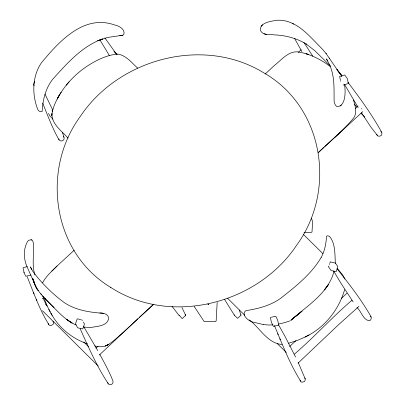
<?xml version="1.0" encoding="UTF-8"?>
<svg xmlns="http://www.w3.org/2000/svg" width="405" height="405" viewBox="0 0 405 405"><rect width="100%" height="100%" fill="white"/><g stroke="black" fill="none" stroke-linecap="round" stroke-linejoin="round"><path stroke-width="0.61" d="M335.325 263.306C334.839 254.568 335.507 242.975 329.321 236.191C328.339 236.14 326.546 235.077 326.476 236.798C326.055 243.982 324.668 251.186 321.125 257.534L321.094 257.6M217.176 302.398L216.169 320.644L215.895 321.362L215.212 321.58L204.16 321.529L194.208 306.514M334.024 271.294C328.333 293.357 307.051 305.826 291.094 320.036L295.863 316.037L290.851 320.487M344.675 289.54C338.843 309.926 324.39 327.934 305.102 337.031L309.076 334.94M328.663 266.804L328.911 266.019M329.933 262.875L330.191 262.096M329.422 264.45L329.695 263.604M34.678 81.218L33.585 84.518L34.091 85.749M42.606 282.827C45.947 276.21 51.805 271.365 56.908 266.151L74.171 250.265M77.228 318.851L75.507 323.777L77.618 327.807L82.772 328.946L84.442 324.061L83.425 322.031M341.911 76.145L341.035 74.439L336.869 69.498L340.099 73.897L325.929 53.328L321.924 48.651C309.501 36.42 296.506 19.197 277.04 20.25L276.959 20.255C271.391 21.273 259.023 22.432 260.552 30.689C263.118 35.837 269.933 34.147 274.544 34.896C285.697 35.346 296.819 38.242 306.362 44.135L306.028 43.902L314.943 50.787L330.455 66.101M61.216 92.148C56.705 99.266 52.635 107.077 51.764 115.572L51.941 113.557C51.359 124.127 61.914 130.936 68.06 138.171M327.827 60.973L326.415 58.872L328.966 63.6C334.94 75.36 333.933 88.685 334.11 101.417C334.464 103.305 335.274 105.74 337.092 106.631C346.224 106.424 345.581 90.011 344.478 84.306M321.125 257.534C311.237 274.317 295.417 286.684 280.306 298.566C270.125 305.704 257.995 308.807 245.886 310.64C240.145 314.523 249.718 322.258 253.859 322.279L263.285 324.547M59.044 95.681C68.521 79.486 83.334 66.547 100.399 58.826C105.928 56.351 111.851 54.432 117.926 54.098C126.264 55.424 131.696 62.891 137.715 68.111M69.078 81.861L66.248 85.161M179.187 315.267L182.245 318.568L185.723 315.373L181.946 307.592M362.814 111.623L324.785 146.504M57.019 266.044L51.875 271.082M298.283 52.417L301.153 49.693M355.479 108.413L357.924 106.1M318.335 152.7C329.948 141.446 342.589 131.149 353.033 118.751C357.691 113.354 355.15 106.085 353.519 100.045M261.184 26.138L262.531 24.847M137.953 318.674L99.321 355.043M341.369 105.027L340.296 106.044M334.758 137.356L340.327 132.116M234.692 314.842L234.48 315.338L237.553 318.32L240.975 315.277L239.325 310.058M265.179 74.024L274.458 65.418C281.283 60.208 287.702 51.567 297.103 51.805C301.026 52.432 304.95 53.192 308.681 54.604L306.043 53.728C314.68 56.472 322.805 60.811 329.979 66.339M139.335 317.373L153.49 304.342M94.821 345.956C99.539 347.131 104.718 347.363 108.823 344.27L105.437 346.012L108.773 344.301L112.97 341.273L123.171 332.485M346.862 293.311L341.395 298.404M298.019 363.148L338.529 324.749L358.967 306.347M153.819 304.175L123.074 332.571M295.959 340.625L289.59 346.523M318.75 152.032L323.853 147.344M95.879 348.143L98.061 346.204M351.98 300.252C331.953 317.292 314.422 337.006 294.44 354.097M42.55 298.637L43.694 297.66M305.157 337L297.533 340.377L288.674 343.232M122.366 35.281L123.697 34.754C125.849 29.56 118.964 25.626 114.661 24.994C83.744 13.892 58.806 41.786 41.234 63.058L41.209 63.109C32.243 76.54 31.929 94.178 37.579 108.94C38.126 110.955 40.1 112.094 42.11 111.583C42.798 100.02 45.502 88.047 53.111 78.762C67.311 63.185 82.159 46.155 102.576 38.92L97.691 40.778L107.492 37.468L122.366 35.281L119.738 35.655M290.071 320.851L284.847 322.588L278.6 324.061M270.899 317.383L270.388 317.616L271.421 322.324L273.36 326.395L278.68 325.073L277.688 320.173L275.775 316.199L271.411 317.247M30.917 275.01L25.763 276.286L24.138 272.843L23.009 267.771L27.322 266.611M34.881 274.894C31.641 264.678 34.182 253.981 33.585 243.567C33.023 242.286 32.835 239.461 30.841 239.866C27.241 239.517 26.533 243.866 25.49 246.336C23.232 253.495 24.416 261.281 27.575 267.978L34.648 283.738L32.78 278.934L34.719 284.032L32.754 278.66C34.552 282.543 34.936 287.54 38.278 290.491L37.316 289.534L34.481 283.566C38.369 293.382 46.96 300.181 53.997 307.719L44.732 298.247L45.233 298.768M273.031 324.835L268.717 325.033L263.275 324.547M304.008 232.597L311.167 232.45L311.992 231.989L312.65 221.611L311.42 218.381M282.001 344.442C267.68 343.546 259.848 327.918 249.429 319.945M31.833 239.876L31.063 239.836M99.873 312.923C103.472 312.898 108.945 314.123 108.54 318.735C107.214 326.359 96.436 326.278 90.599 327.554L83.876 327.068M103.376 313.338C89.788 312.326 75.775 310.351 64.208 302.55C52.28 293.686 41.416 283.075 32.633 271.077L30.4 266.854L31.57 269.426M330.353 261.903L335.38 263.068L337.78 266.5L336.211 271.623L331.082 270.515L328.632 266.946M266.485 34.359L264.05 33.838M81.41 319.793L82.544 320.345M80.676 319.621L77.73 318.922M292.562 23.622L293.691 24.133M343.126 85.045L348.396 83.541L347.287 78.529L344.695 74.96L339.633 76.449L340.322 79.775M87.434 343.85C71.938 338.61 58.507 327.518 50.838 313.024M113.921 51.627L117.212 54.523M76.201 325.012C67.068 321.246 60.097 313.926 53.308 307.025M110.656 287.353C170.859 326.476 257.702 303.947 296.647 245.202C336.813 190.32 323.853 106.647 263.108 72.429C202.905 35.923 118.569 58.887 80.241 116.534C40.9 169.989 52.442 252.548 110.833 287.464M207.952 304.175L208.853 304.717L208.028 304.003M286.269 352.431L277.217 343.536M51.997 110.773L52.706 111.415M380.872 131.468L381.961 133.063L381.677 135.032L379.93 136.191L377.89 136.055L371.026 127.302L361.473 112.737M274.479 325.62C282.493 344.726 290.026 364.454 301.163 381.94L302.135 382.193L304.195 381.637L304.945 380.918L305.233 378.943L298.166 362.353M27.211 276.767C33.863 293.2 39.756 310.377 49.364 325.301L51.405 325.443L53.151 324.283L53.485 323.332L53.045 321.388M322.846 253.596L303.274 234.303M83.719 341.931L88.411 346.584M360.987 113.299L364.829 117.106M227.544 298.217L244.625 315.181M52.913 119.131L50.033 116.164L48.473 113.395M185.186 314.685L185.728 315.257M42.454 310.751L98.197 365.988M354.481 104.374L357.068 106.966M45.684 304.449L47.213 305.988M63.291 136.5L63.965 137.184C65.296 140.145 60.836 142.535 59.064 139.846C52.311 128.233 47.76 115.521 42.667 103.133M80.155 328.733C88.715 347.667 97.073 367.036 108.707 384.289C110.93 385.889 113.977 383.297 112.884 380.847C109.315 371.674 104.51 363.052 99.827 354.41M370.464 316.178L371.385 317.829L370.747 319.813L369.983 320.522C363.609 321.408 361.164 310.843 356.987 307.567M240.823 314.786L241.066 315.06M43.963 297.766L42.56 295.923M337.147 268.161L342.822 275.182L344.807 279.025M337.345 269.128C349.464 284.386 361.483 299.923 371.147 316.877M347.946 82.291C360.02 98.268 371.947 114.539 381.571 132.136M179.167 315.586L172.155 306.534M104.905 37.933L116.756 54.548M329.3 58.052L329.619 58.497M325.929 53.328L326.253 53.784M303.988 42.571L312.766 56.153M353.094 301.862L340.838 283.065L333.755 271.188M83.784 326.739L97.711 350.558M234.409 315.237L224.451 299.27M358.197 107.528L344.711 84.736M109.456 55.703L100.065 40.125M278.362 324.461L284.998 336.352L295.559 356.997M301.862 51.577L294.506 38.267M361.64 108.52L361.918 109.016M43.649 296.83L47.02 305.694L50.104 311.668M48.803 309.354L52.134 315.338M45.021 94.152L52.726 110.044M40.915 293.762L41.437 294.81M42.976 297.969L46.595 305.557M376.797 134.46L377.192 135.386M300.07 380.341L300.464 381.267M48.271 323.706L48.666 324.633M33.529 292.714L33.99 293.797M36.293 299.184L36.784 300.338M304.843 378.017L305.233 378.943M277.703 333.745L278.078 334.641M279.86 338.793L280.27 339.77M62.39 132.394L63.965 137.184M23.996 272.337L24.092 272.717M58.836 138.915L59.064 139.846M107.811 382.674L108.039 383.606M340.656 81.248L340.478 80.484M57.247 98.921L59.13 95.545L57.247 98.921M328.435 284.553L324.481 289.869L328.435 284.553M301.978 311.197L296.141 316.102L301.978 311.197M72.004 322.988L66.85 319.591L72.004 322.988M341.617 76.17L340.635 74.064L341.602 76.16"/></g></svg>
